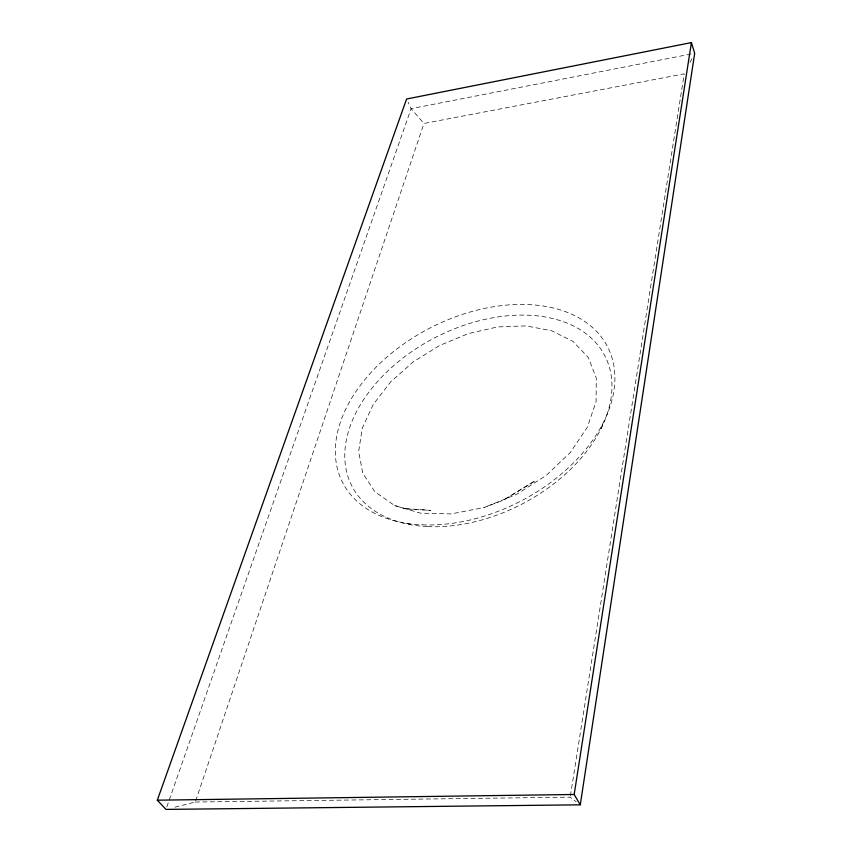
<?xml version="1.0" encoding="UTF-8"?>
<svg xmlns="http://www.w3.org/2000/svg" width="852" height="852" viewBox="0 0 852 852"><rect width="100%" height="100%" fill="white"/><g stroke="black" fill="none" stroke-linecap="round" stroke-linejoin="round"><path stroke-width="0.64" stroke-dasharray="4.26 3.19" d="M570.403 795.843L684.209 73.847L423.966 123.465L411.09 108.673L408.097 102.219M174.884 807.163L195.289 802.041L423.966 123.465M166.832 806.887L411.09 108.673L694.678 53.303M601.171 428.481L603.599 421.942M690.024 62.43L692.356 57.861M505.438 498.889L535.354 480.677L503.66 500.092L483.989 507.558L451.123 513.926L420.547 513.149L394.572 505.513L374.944 491.828L362.803 473.339L358.628 451.56L362.324 428.034L373.314 404.327L390.685 381.856L413.241 361.876L439.611 345.507L468.27 333.622L497.632 326.923L525.993 325.89L551.659 330.746L572.927 341.386L588.231 357.393L596.262 377.926L596.07 401.761L587.294 427.267L570.265 452.54L546.068 475.554L516.525 494.416L483.989 507.558M195.289 802.041L570.19 797.152L576.24 801.753M405.254 508.655L430.792 510.359L405.627 508.889L394.572 505.513M406.755 523.352L413.465 525.194M422.39 524.864A148.844 97.703 -27.1 0 0 613.578 364.198A148.844 97.703 -27.1 0 0 389.407 354.943A148.844 97.703 -27.1 0 0 422.39 524.864M427.757 526.611A142.252 93.89 -27.2 0 0 610.777 373.112A142.252 93.89 -27.2 0 0 396.563 363.176A142.252 93.89 -27.2 0 0 427.757 526.611"/><path stroke-width="1.28" d="M580.276 804.821L694.678 53.303L691.409 42.6L406.606 99.002L157.322 800.188L165.959 809.4L580.276 804.821L574.173 794.479L691.409 42.6M157.322 800.188L574.173 794.479"/></g></svg>
